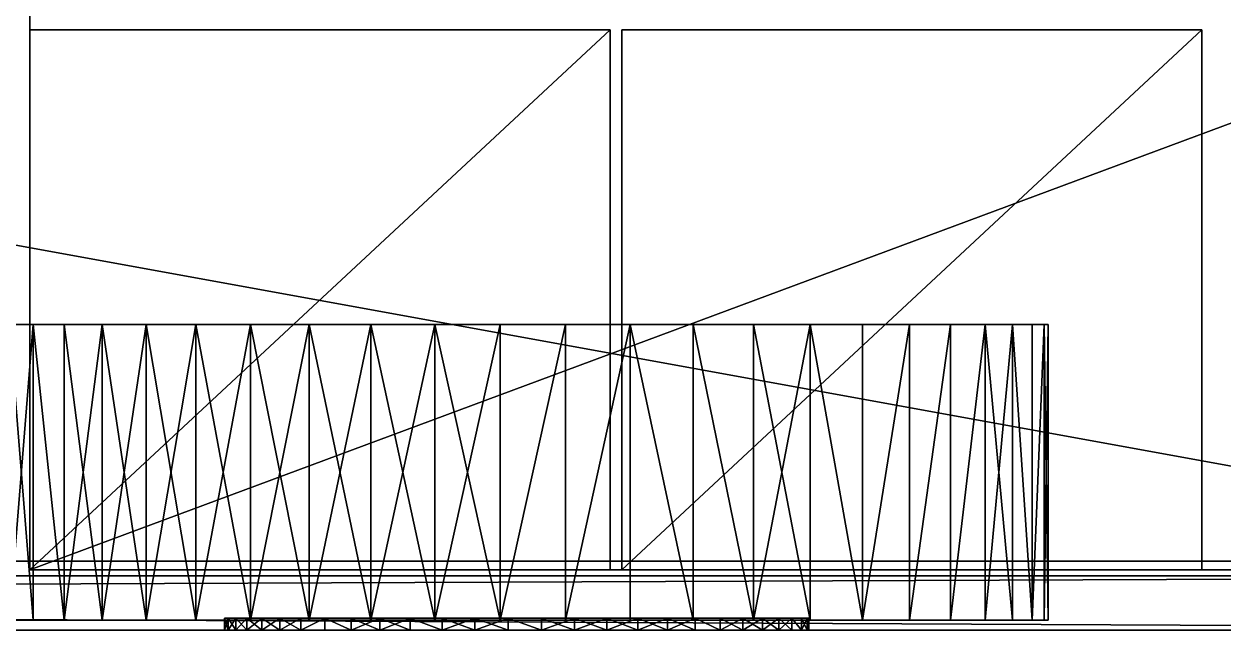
# Model space of a CAD drawing. Header units: millimetres. Extents: x -3100 to 14040, y -1280 to 1295.
# Drawn here: x 11900 to 13117, y -1280 to -665 of the extents above; entities that cross this region are included whole.
import ezdxf

# ---------------------------------------------------------------- set-up
doc = ezdxf.new("R2010")
doc.units = ezdxf.units.MM

msp = doc.modelspace()

# ---------------------------------------------------------------- linework, layer by layer
at = {"layer": 'CAD_75LAB'}
for points in [[(14040, -1280, 1160), (-40, -1280, 1160), (-40, 1280, 1160)], [(14040, 1280, 1160), (14040, -1280, 1160), (-40, 1280, 1160)], [(14040, -1280, 1250), (-40, 1280, 1250), (-40, -1280, 1250)], [(14040, 1280, 1250), (-40, 1280, 1250), (14040, -1280, 1250)], [(11906, -1219, 1827), (11906, -591, 1253), (11906, -1219, 1253)], [(11906, -1219, 1827), (11906, -591, 1827), (11906, -591, 1253)], [(13594, -591, 1253), (11906, -1219, 1253), (11906, -591, 1253)], [(13594, -591, 1253), (13594, -1219, 1253), (11906, -1219, 1253)], [(13594, -591, 1827), (11906, -591, 1827), (11906, -1219, 1827)], [(13594, -591, 1827), (11906, -1219, 1827), (13594, -1219, 1827)], [(11906, -1219, 2136), (11906, -671, 1833), (11906, -1219, 1833)], [(11906, -1219, 2136), (11906, -671, 2136), (11906, -671, 1833)], [(12495, -671, 1833), (11906, -671, 1833), (11906, -671, 2136)], [(12495, -671, 2136), (12495, -671, 1833), (11906, -671, 2136)], [(12495, -671, 1833), (11906, -1219, 1833), (11906, -671, 1833)], [(12495, -671, 1833), (12495, -1219, 1833), (11906, -1219, 1833)], [(12495, -671, 2136), (11906, -671, 2136), (11906, -1219, 2136)], [(12495, -671, 2136), (11906, -1219, 2136), (12495, -1219, 2136)], [(11906, -1219, 2445), (11906, -671, 2142), (11906, -1219, 2142)], [(11906, -1219, 2445), (11906, -671, 2445), (11906, -671, 2142)], [(12495, -671, 2142), (11906, -671, 2142), (11906, -671, 2445)], [(12495, -671, 2445), (12495, -671, 2142), (11906, -671, 2445)], [(12495, -671, 2142), (11906, -1219, 2142), (11906, -671, 2142)], [(12495, -671, 2142), (12495, -1219, 2142), (11906, -1219, 2142)], [(12495, -671, 2445), (11906, -671, 2445), (11906, -1219, 2445)], [(12495, -671, 2445), (11906, -1219, 2445), (12495, -1219, 2445)], [(11906, -1219, 2754), (11906, -671, 2451), (11906, -1219, 2451)], [(11906, -1219, 2754), (11906, -671, 2754), (11906, -671, 2451)], [(12495, -671, 2451), (11906, -671, 2451), (11906, -671, 2754)], [(12495, -671, 2754), (12495, -671, 2451), (11906, -671, 2754)], [(12495, -671, 2451), (11906, -1219, 2451), (11906, -671, 2451)], [(12495, -671, 2451), (12495, -1219, 2451), (11906, -1219, 2451)], [(12495, -671, 2754), (11906, -671, 2754), (11906, -1219, 2754)], [(12495, -671, 2754), (11906, -1219, 2754), (12495, -1219, 2754)], [(11906, -1219, 3063), (11906, -671, 2760), (11906, -1219, 2760)], [(11906, -1219, 3063), (11906, -671, 3063), (11906, -671, 2760)], [(12495, -671, 2760), (11906, -671, 2760), (11906, -671, 3063)], [(12495, -671, 3063), (12495, -671, 2760), (11906, -671, 3063)], [(12495, -671, 2760), (11906, -1219, 2760), (11906, -671, 2760)], [(12495, -671, 2760), (12495, -1219, 2760), (11906, -1219, 2760)], [(12495, -671, 3063), (11906, -671, 3063), (11906, -1219, 3063)], [(12495, -671, 3063), (11906, -1219, 3063), (12495, -1219, 3063)], [(11906, -1219, 3372), (11906, -671, 3069), (11906, -1219, 3069)], [(11906, -1219, 3372), (11906, -671, 3372), (11906, -671, 3069)], [(12495, -671, 3069), (11906, -671, 3069), (11906, -671, 3372)], [(12495, -671, 3372), (12495, -671, 3069), (11906, -671, 3372)], [(12495, -671, 3069), (11906, -1219, 3069), (11906, -671, 3069)], [(12495, -671, 3069), (12495, -1219, 3069), (11906, -1219, 3069)], [(12495, -671, 3372), (11906, -671, 3372), (11906, -1219, 3372)], [(12495, -671, 3372), (11906, -1219, 3372), (12495, -1219, 3372)], [(11906, -1219, 3681), (11906, -671, 3378), (11906, -1219, 3378)], [(11906, -1219, 3681), (11906, -671, 3681), (11906, -671, 3378)], [(12495, -671, 3378), (11906, -671, 3378), (11906, -671, 3681)], [(12495, -671, 3681), (12495, -671, 3378), (11906, -671, 3681)], [(12495, -671, 3378), (11906, -1219, 3378), (11906, -671, 3378)], [(12495, -671, 3378), (12495, -1219, 3378), (11906, -1219, 3378)], [(12495, -671, 3681), (11906, -671, 3681), (11906, -1219, 3681)], [(12495, -671, 3681), (11906, -1219, 3681), (12495, -1219, 3681)], [(12495, -1219, 2136), (12495, -1219, 1833), (12495, -671, 1833)], [(12495, -1219, 2136), (12495, -671, 1833), (12495, -671, 2136)], [(12495, -1219, 2445), (12495, -1219, 2142), (12495, -671, 2142)], [(12495, -1219, 2445), (12495, -671, 2142), (12495, -671, 2445)], [(12495, -1219, 2754), (12495, -1219, 2451), (12495, -671, 2451)], [(12495, -1219, 2754), (12495, -671, 2451), (12495, -671, 2754)], [(12495, -1219, 3063), (12495, -1219, 2760), (12495, -671, 2760)], [(12495, -1219, 3063), (12495, -671, 2760), (12495, -671, 3063)], [(12495, -1219, 3372), (12495, -1219, 3069), (12495, -671, 3069)], [(12495, -1219, 3372), (12495, -671, 3069), (12495, -671, 3372)], [(12495, -1219, 3681), (12495, -1219, 3378), (12495, -671, 3378)], [(12495, -1219, 3681), (12495, -671, 3378), (12495, -671, 3681)], [(12507, -1219, 2136), (12507, -671, 1833), (12507, -1219, 1833)], [(12507, -1219, 2136), (12507, -671, 2136), (12507, -671, 1833)], [(13096, -671, 1833), (12507, -671, 1833), (12507, -671, 2136)], [(13096, -671, 2136), (13096, -671, 1833), (12507, -671, 2136)], [(13096, -671, 1833), (12507, -1219, 1833), (12507, -671, 1833)], [(13096, -671, 1833), (13096, -1219, 1833), (12507, -1219, 1833)], [(13096, -671, 2136), (12507, -671, 2136), (12507, -1219, 2136)], [(13096, -671, 2136), (12507, -1219, 2136), (13096, -1219, 2136)], [(12507, -1219, 2445), (12507, -671, 2142), (12507, -1219, 2142)], [(12507, -1219, 2445), (12507, -671, 2445), (12507, -671, 2142)], [(13096, -671, 2142), (12507, -671, 2142), (12507, -671, 2445)], [(13096, -671, 2445), (13096, -671, 2142), (12507, -671, 2445)], [(13096, -671, 2142), (12507, -1219, 2142), (12507, -671, 2142)], [(13096, -671, 2142), (13096, -1219, 2142), (12507, -1219, 2142)], [(13096, -671, 2445), (12507, -671, 2445), (12507, -1219, 2445)], [(13096, -671, 2445), (12507, -1219, 2445), (13096, -1219, 2445)], [(12507, -1219, 2754), (12507, -671, 2451), (12507, -1219, 2451)], [(12507, -1219, 2754), (12507, -671, 2754), (12507, -671, 2451)], [(13096, -671, 2451), (12507, -671, 2451), (12507, -671, 2754)], [(13096, -671, 2754), (13096, -671, 2451), (12507, -671, 2754)], [(13096, -671, 2451), (12507, -1219, 2451), (12507, -671, 2451)], [(13096, -671, 2451), (13096, -1219, 2451), (12507, -1219, 2451)], [(13096, -671, 2754), (12507, -671, 2754), (12507, -1219, 2754)], [(13096, -671, 2754), (12507, -1219, 2754), (13096, -1219, 2754)], [(12507, -1219, 3063), (12507, -671, 2760), (12507, -1219, 2760)], [(12507, -1219, 3063), (12507, -671, 3063), (12507, -671, 2760)], [(13096, -671, 2760), (12507, -671, 2760), (12507, -671, 3063)], [(13096, -671, 3063), (13096, -671, 2760), (12507, -671, 3063)], [(13096, -671, 2760), (12507, -1219, 2760), (12507, -671, 2760)], [(13096, -671, 2760), (13096, -1219, 2760), (12507, -1219, 2760)], [(13096, -671, 3063), (12507, -671, 3063), (12507, -1219, 3063)], [(13096, -671, 3063), (12507, -1219, 3063), (13096, -1219, 3063)], [(12507, -1219, 3372), (12507, -671, 3069), (12507, -1219, 3069)], [(12507, -1219, 3372), (12507, -671, 3372), (12507, -671, 3069)], [(13096, -671, 3069), (12507, -671, 3069), (12507, -671, 3372)], [(13096, -671, 3372), (13096, -671, 3069), (12507, -671, 3372)], [(13096, -671, 3069), (12507, -1219, 3069), (12507, -671, 3069)], [(13096, -671, 3069), (13096, -1219, 3069), (12507, -1219, 3069)], [(13096, -671, 3372), (12507, -671, 3372), (12507, -1219, 3372)], [(13096, -671, 3372), (12507, -1219, 3372), (13096, -1219, 3372)], [(12507, -1219, 3681), (12507, -671, 3378), (12507, -1219, 3378)], [(12507, -1219, 3681), (12507, -671, 3681), (12507, -671, 3378)], [(13096, -671, 3378), (12507, -671, 3378), (12507, -671, 3681)], [(13096, -671, 3681), (13096, -671, 3378), (12507, -671, 3681)], [(13096, -671, 3378), (12507, -1219, 3378), (12507, -671, 3378)], [(13096, -671, 3378), (13096, -1219, 3378), (12507, -1219, 3378)], [(13096, -671, 3681), (12507, -671, 3681), (12507, -1219, 3681)], [(13096, -671, 3681), (12507, -1219, 3681), (13096, -1219, 3681)], [(13096, -1219, 2136), (13096, -1219, 1833), (13096, -671, 1833)], [(13096, -1219, 2136), (13096, -671, 1833), (13096, -671, 2136)], [(13096, -1219, 2445), (13096, -1219, 2142), (13096, -671, 2142)], [(13096, -1219, 2445), (13096, -671, 2142), (13096, -671, 2445)], [(13096, -1219, 2754), (13096, -1219, 2451), (13096, -671, 2451)], [(13096, -1219, 2754), (13096, -671, 2451), (13096, -671, 2754)], [(13096, -1219, 3063), (13096, -1219, 2760), (13096, -671, 2760)], [(13096, -1219, 3063), (13096, -671, 2760), (13096, -671, 3063)], [(13096, -1219, 3372), (13096, -1219, 3069), (13096, -671, 3069)], [(13096, -1219, 3372), (13096, -671, 3069), (13096, -671, 3372)], [(13096, -1219, 3681), (13096, -1219, 3378), (13096, -671, 3378)], [(13096, -1219, 3681), (13096, -671, 3378), (13096, -671, 3681)], [(11861.02, -970, 506.76), (11909.43, -970, 314.3), (11885.41, -970, 376.3)], [(11869.19, -970, 639.22), (11909.43, -970, 314.3), (11861.02, -970, 506.76)], [(11869.19, -970, 639.22), (12024.09, -970, 152.33), (11909.43, -970, 314.3)], [(12074.58, -970, 970.93), (11869.19, -970, 639.22), (11885.41, -970, 703.7)], [(12449.83, -970, 1077.7), (11869.19, -970, 639.22), (12074.58, -970, 970.93)], [(12449.83, -970, 1077.7), (12024.09, -970, 152.33), (11869.19, -970, 639.22)], [(11885.41, -1270, 703.7), (11909.43, -970, 765.7), (11885.41, -970, 703.7)], [(11885.41, -1270, 703.7), (11909.43, -1270, 765.7), (11909.43, -970, 765.7)], [(11909.43, -1270, 314.3), (11885.41, -1270, 376.3), (11885.41, -970, 376.3)], [(11909.43, -1270, 314.3), (11885.41, -970, 376.3), (11909.43, -970, 314.3)], [(11940.88, -970, 824.27), (11885.41, -970, 703.7), (11909.43, -970, 765.7)], [(12074.58, -970, 970.93), (11885.41, -970, 703.7), (11940.88, -970, 824.27)], [(11940.88, -1270, 824.27), (11940.88, -970, 824.27), (11909.43, -970, 765.7)], [(11909.43, -1270, 765.7), (11940.88, -1270, 824.27), (11909.43, -970, 765.7)], [(11940.88, -1270, 255.73), (11909.43, -1270, 314.3), (11909.43, -970, 314.3)], [(11940.88, -1270, 255.73), (11909.43, -970, 314.3), (11940.88, -970, 255.73)], [(11909.43, -970, 314.3), (12024.09, -970, 152.33), (11940.88, -970, 255.73)], [(11940.88, -1270, 824.27), (11979.3, -970, 878.54), (11940.88, -970, 824.27)], [(11940.88, -1270, 824.27), (11979.3, -1270, 878.54), (11979.3, -970, 878.54)], [(11979.3, -1270, 201.46), (11940.88, -1270, 255.73), (11940.88, -970, 255.73)], [(11979.3, -1270, 201.46), (11940.88, -970, 255.73), (11979.3, -970, 201.46)], [(11940.88, -970, 255.73), (12024.09, -970, 152.33), (11979.3, -970, 201.46)], [(12074.58, -970, 970.93), (11940.88, -970, 824.27), (11979.3, -970, 878.54)], [(11979.3, -1270, 878.54), (12024.09, -970, 927.67), (11979.3, -970, 878.54)], [(11979.3, -1270, 878.54), (12024.09, -1270, 927.67), (12024.09, -970, 927.67)], [(12024.09, -1270, 152.33), (11979.3, -1270, 201.46), (11979.3, -970, 201.46)], [(12024.09, -1270, 152.33), (11979.3, -970, 201.46), (12024.09, -970, 152.33)], [(12074.58, -970, 970.93), (11979.3, -970, 878.54), (12024.09, -970, 927.67)], [(12024.09, -1270, 927.67), (12074.58, -970, 970.93), (12024.09, -970, 927.67)], [(12024.09, -1270, 927.67), (12074.58, -1270, 970.93), (12074.58, -970, 970.93)], [(12074.58, -1270, 109.07), (12024.09, -1270, 152.33), (12024.09, -970, 152.33)], [(12074.58, -1270, 109.07), (12024.09, -970, 152.33), (12074.58, -970, 109.07)], [(12130, -970, 72.35), (12074.58, -970, 109.07), (12024.09, -970, 152.33)], [(12189.52, -970, 42.71), (12130, -970, 72.35), (12024.09, -970, 152.33)], [(12449.83, -970, 2.3), (12189.52, -970, 42.71), (12024.09, -970, 152.33)], [(12935.91, -970, 606.36), (12024.09, -970, 152.33), (12449.83, -970, 1077.7)], [(12935.91, -970, 606.36), (12449.83, -970, 2.3), (12024.09, -970, 152.33)], [(12074.58, -1270, 970.93), (12130, -970, 1007.65), (12074.58, -970, 970.93)], [(12074.58, -1270, 970.93), (12130, -1270, 1007.65), (12130, -970, 1007.65)], [(12130, -1270, 72.35), (12074.58, -1270, 109.07), (12074.58, -970, 109.07)], [(12130, -1270, 72.35), (12074.58, -970, 109.07), (12130, -970, 72.35)], [(12449.83, -970, 1077.7), (12074.58, -970, 970.93), (12130, -970, 1007.65)], [(12130, -1270, 1007.65), (12189.52, -970, 1037.29), (12130, -970, 1007.65)], [(12130, -1270, 1007.65), (12189.52, -1270, 1037.29), (12189.52, -970, 1037.29)], [(12189.52, -1270, 42.71), (12130, -1270, 72.35), (12130, -970, 72.35)], [(12189.52, -1270, 42.71), (12130, -970, 72.35), (12189.52, -970, 42.71)], [(12252.22, -970, 1059.39), (12130, -970, 1007.65), (12189.52, -970, 1037.29)], [(12449.83, -970, 1077.7), (12130, -970, 1007.65), (12252.22, -970, 1059.39)], [(12252.22, -1270, 1059.39), (12252.22, -970, 1059.39), (12189.52, -970, 1037.29)], [(12189.52, -1270, 1037.29), (12252.22, -1270, 1059.39), (12189.52, -970, 1037.29)], [(12189.52, -1270, 42.71), (12189.52, -970, 42.71), (12252.22, -970, 20.61)], [(12252.22, -1270, 20.61), (12189.52, -1270, 42.71), (12252.22, -970, 20.61)], [(12449.83, -970, 2.3), (12252.22, -970, 20.61), (12189.52, -970, 42.71)], [(12252.22, -1270, 1059.39), (12317.17, -970, 1073.61), (12252.22, -970, 1059.39)], [(12252.22, -1270, 1059.39), (12317.17, -1270, 1073.61), (12317.17, -970, 1073.61)], [(12317.17, -1270, 6.39), (12252.22, -1270, 20.61), (12252.22, -970, 20.61)], [(12317.17, -1270, 6.39), (12252.22, -970, 20.61), (12317.17, -970, 6.39)], [(12449.83, -970, 2.3), (12317.17, -970, 6.39), (12252.22, -970, 20.61)], [(12383.37, -970, 1079.74), (12252.22, -970, 1059.39), (12317.17, -970, 1073.61)], [(12449.83, -970, 1077.7), (12252.22, -970, 1059.39), (12383.37, -970, 1079.74)], [(12317.17, -1270, 1073.61), (12383.37, -1270, 1079.74), (12383.37, -970, 1079.74)], [(12317.17, -1270, 1073.61), (12383.37, -970, 1079.74), (12317.17, -970, 1073.61)], [(12383.37, -1270, 0.26), (12317.17, -1270, 6.39), (12317.17, -970, 6.39)], [(12383.37, -1270, 0.26), (12317.17, -970, 6.39), (12383.37, -970, 0.26)], [(12449.83, -970, 2.3), (12383.37, -970, 0.26), (12317.17, -970, 6.39)], [(12383.37, -1270, 1079.74), (12449.83, -1270, 1077.7), (12449.83, -970, 1077.7)], [(12383.37, -1270, 1079.74), (12449.83, -970, 1077.7), (12383.37, -970, 1079.74)], [(12383.37, -1270, 0.26), (12383.37, -970, 0.26), (12449.83, -970, 2.3)], [(12449.83, -1270, 2.3), (12383.37, -1270, 0.26), (12449.83, -970, 2.3)], [(12449.83, -1270, 1077.7), (12515.52, -1270, 1067.5), (12515.52, -970, 1067.5)], [(12449.83, -1270, 1077.7), (12515.52, -970, 1067.5), (12449.83, -970, 1077.7)], [(12449.83, -1270, 2.3), (12449.83, -970, 2.3), (12515.52, -970, 12.5)], [(12515.52, -1270, 12.5), (12449.83, -1270, 2.3), (12515.52, -970, 12.5)], [(12698.28, -970, 89.85), (12515.52, -970, 12.5), (12449.83, -970, 2.3)], [(12935.91, -970, 606.36), (12698.28, -970, 89.85), (12449.83, -970, 2.3)], [(12640.7, -970, 1023.39), (12449.83, -970, 1077.7), (12515.52, -970, 1067.5)], [(12698.28, -970, 990.15), (12449.83, -970, 1077.7), (12640.7, -970, 1023.39)], [(12799.06, -970, 903.8), (12449.83, -970, 1077.7), (12698.28, -970, 990.15)], [(12799.06, -970, 903.8), (12935.91, -970, 606.36), (12449.83, -970, 1077.7)], [(12579.47, -1270, 1049.3), (12579.47, -970, 1049.3), (12515.52, -970, 1067.5)], [(12515.52, -1270, 1067.5), (12579.47, -1270, 1049.3), (12515.52, -970, 1067.5)], [(12579.47, -1270, 30.7), (12515.52, -1270, 12.5), (12515.52, -970, 12.5)], [(12579.47, -1270, 30.7), (12515.52, -970, 12.5), (12579.47, -970, 30.7)], [(12698.28, -970, 89.85), (12579.47, -970, 30.7), (12515.52, -970, 12.5)], [(12640.7, -970, 1023.39), (12515.52, -970, 1067.5), (12579.47, -970, 1049.3)], [(12640.7, -1270, 1023.39), (12640.7, -970, 1023.39), (12579.47, -970, 1049.3)], [(12579.47, -1270, 1049.3), (12640.7, -1270, 1023.39), (12579.47, -970, 1049.3)], [(12640.7, -1270, 56.61), (12579.47, -1270, 30.7), (12579.47, -970, 30.7)], [(12640.7, -1270, 56.61), (12579.47, -970, 30.7), (12640.7, -970, 56.61)], [(12698.28, -970, 89.85), (12640.7, -970, 56.61), (12579.47, -970, 30.7)], [(12640.7, -1270, 1023.39), (12698.28, -1270, 990.15), (12698.28, -970, 990.15)], [(12640.7, -1270, 1023.39), (12698.28, -970, 990.15), (12640.7, -970, 1023.39)], [(12698.28, -1270, 89.85), (12640.7, -1270, 56.61), (12640.7, -970, 56.61)], [(12698.28, -1270, 89.85), (12640.7, -970, 56.61), (12698.28, -970, 89.85)], [(12751.33, -1270, 950.08), (12751.33, -970, 950.08), (12698.28, -970, 990.15)], [(12698.28, -1270, 990.15), (12751.33, -1270, 950.08), (12698.28, -970, 990.15)], [(12751.33, -1270, 129.92), (12698.28, -1270, 89.85), (12698.28, -970, 89.85)], [(12751.33, -1270, 129.92), (12698.28, -970, 89.85), (12751.33, -970, 129.92)], [(12935.91, -970, 606.36), (12751.33, -970, 129.92), (12698.28, -970, 89.85)], [(12799.06, -970, 903.8), (12698.28, -970, 990.15), (12751.33, -970, 950.08)], [(12751.33, -1270, 950.08), (12799.06, -1270, 903.8), (12799.06, -970, 903.8)], [(12751.33, -1270, 950.08), (12799.06, -970, 903.8), (12751.33, -970, 950.08)], [(12751.33, -1270, 129.92), (12751.33, -970, 129.92), (12799.06, -970, 176.2)], [(12799.06, -1270, 176.2), (12751.33, -1270, 129.92), (12799.06, -970, 176.2)], [(12840.75, -970, 228), (12799.06, -970, 176.2), (12751.33, -970, 129.92)], [(12935.91, -970, 606.36), (12840.75, -970, 228), (12751.33, -970, 129.92)], [(12799.06, -1270, 903.8), (12840.75, -1270, 852), (12840.75, -970, 852)], [(12799.06, -1270, 903.8), (12840.75, -970, 852), (12799.06, -970, 903.8)], [(12799.06, -1270, 176.2), (12799.06, -970, 176.2), (12840.75, -970, 228)], [(12840.75, -1270, 228), (12799.06, -1270, 176.2), (12840.75, -970, 228)], [(12799.06, -970, 903.8), (12903.54, -970, 735.07), (12935.91, -970, 606.36)], [(12799.06, -970, 903.8), (12840.75, -970, 852), (12903.54, -970, 735.07)], [(12840.75, -1270, 852), (12875.75, -1270, 795.47), (12875.75, -970, 795.47)], [(12840.75, -1270, 852), (12875.75, -970, 795.47), (12840.75, -970, 852)], [(12840.75, -1270, 228), (12840.75, -970, 228), (12875.75, -970, 284.53)], [(12875.75, -1270, 284.53), (12840.75, -1270, 228), (12875.75, -970, 284.53)], [(12935.91, -970, 606.36), (12875.75, -970, 284.53), (12840.75, -970, 228)], [(12840.75, -970, 852), (12875.75, -970, 795.47), (12903.54, -970, 735.07)], [(12875.75, -1270, 795.47), (12903.54, -1270, 735.07), (12903.54, -970, 735.07)], [(12875.75, -1270, 795.47), (12903.54, -970, 735.07), (12875.75, -970, 795.47)], [(12903.54, -1270, 344.93), (12875.75, -1270, 284.53), (12875.75, -970, 284.53)], [(12903.54, -1270, 344.93), (12875.75, -970, 284.53), (12903.54, -970, 344.93)], [(12923.69, -970, 408.29), (12903.54, -970, 344.93), (12875.75, -970, 284.53)], [(12940, -970, 540), (12923.69, -970, 408.29), (12875.75, -970, 284.53)], [(12935.91, -970, 606.36), (12940, -970, 540), (12875.75, -970, 284.53)], [(12923.69, -1270, 671.71), (12923.69, -970, 671.71), (12903.54, -970, 735.07)], [(12903.54, -1270, 735.07), (12923.69, -1270, 671.71), (12903.54, -970, 735.07)], [(12923.69, -1270, 408.29), (12903.54, -970, 344.93), (12923.69, -970, 408.29)], [(12923.69, -1270, 408.29), (12903.54, -1270, 344.93), (12903.54, -970, 344.93)], [(12903.54, -970, 735.07), (12923.69, -970, 671.71), (12935.91, -970, 606.36)], [(12923.69, -1270, 671.71), (12935.91, -1270, 606.36), (12935.91, -970, 606.36)], [(12923.69, -1270, 671.71), (12935.91, -970, 606.36), (12923.69, -970, 671.71)], [(12923.69, -1270, 408.29), (12923.69, -970, 408.29), (12935.91, -970, 473.64)], [(12935.91, -1270, 473.64), (12923.69, -1270, 408.29), (12935.91, -970, 473.64)], [(12940, -970, 540), (12935.91, -970, 473.64), (12923.69, -970, 408.29)], [(12940, -1270, 540), (12940, -970, 540), (12935.91, -970, 606.36)], [(12935.91, -1270, 606.36), (12940, -1270, 540), (12935.91, -970, 606.36)], [(12935.91, -1270, 473.64), (12935.91, -970, 473.64), (12940, -970, 540)], [(12940, -1270, 540), (12935.91, -1270, 473.64), (12940, -970, 540)], [(14040, -1210, 1250), (-40, -1210, 1250), (-40, -1210, 1320)], [(14040, -1210, 1320), (14040, -1210, 1250), (-40, -1210, 1320)], [(14040, -1280, 1250), (-40, -1280, 1250), (-40, -1210, 1250)], [(14040, -1210, 1250), (14040, -1280, 1250), (-40, -1210, 1250)], [(14040, -1280, 1320), (-40, -1210, 1320), (-40, -1280, 1320)], [(14040, -1210, 1320), (-40, -1210, 1320), (14040, -1280, 1320)], [(14040, -1225, 3995), (14040, -1225, 3940), (-40, -1225, 3940)], [(14040, -1225, 3995), (-40, -1225, 3940), (-40, -1225, 3995)], [(14040, -1225, 3940), (-40, -1280, 3940), (-40, -1225, 3940)], [(14040, -1225, 3940), (14040, -1280, 3940), (-40, -1280, 3940)], [(14040, -1225, 3995), (-40, -1225, 3995), (-40, -1280, 3995)], [(14040, -1225, 3995), (-40, -1280, 3995), (14040, -1280, 3995)], [(13594, -1219, 1827), (11906, -1219, 1253), (13594, -1219, 1253)], [(13594, -1219, 1827), (11906, -1219, 1827), (11906, -1219, 1253)], [(12495, -1219, 1833), (11906, -1219, 2136), (11906, -1219, 1833)], [(12495, -1219, 2136), (11906, -1219, 2136), (12495, -1219, 1833)], [(12495, -1219, 2142), (11906, -1219, 2445), (11906, -1219, 2142)], [(12495, -1219, 2445), (11906, -1219, 2445), (12495, -1219, 2142)], [(12495, -1219, 2451), (11906, -1219, 2754), (11906, -1219, 2451)], [(12495, -1219, 2754), (11906, -1219, 2754), (12495, -1219, 2451)], [(12495, -1219, 2760), (11906, -1219, 3063), (11906, -1219, 2760)], [(12495, -1219, 3063), (11906, -1219, 3063), (12495, -1219, 2760)], [(12495, -1219, 3069), (11906, -1219, 3372), (11906, -1219, 3069)], [(12495, -1219, 3372), (11906, -1219, 3372), (12495, -1219, 3069)], [(12495, -1219, 3378), (11906, -1219, 3681), (11906, -1219, 3378)], [(12495, -1219, 3681), (11906, -1219, 3681), (12495, -1219, 3378)], [(13096, -1219, 1833), (12507, -1219, 2136), (12507, -1219, 1833)], [(13096, -1219, 2136), (12507, -1219, 2136), (13096, -1219, 1833)], [(13096, -1219, 2142), (12507, -1219, 2445), (12507, -1219, 2142)], [(13096, -1219, 2445), (12507, -1219, 2445), (13096, -1219, 2142)], [(13096, -1219, 2451), (12507, -1219, 2754), (12507, -1219, 2451)], [(13096, -1219, 2754), (12507, -1219, 2754), (13096, -1219, 2451)], [(13096, -1219, 2760), (12507, -1219, 3063), (12507, -1219, 2760)], [(13096, -1219, 3063), (12507, -1219, 3063), (13096, -1219, 2760)], [(13096, -1219, 3069), (12507, -1219, 3372), (12507, -1219, 3069)], [(13096, -1219, 3372), (12507, -1219, 3372), (13096, -1219, 3069)], [(13096, -1219, 3378), (12507, -1219, 3681), (12507, -1219, 3378)], [(13096, -1219, 3681), (12507, -1219, 3681), (13096, -1219, 3378)], [(11861.02, -1270, 506.76), (11885.41, -1270, 376.3), (11909.43, -1270, 314.3)], [(11869.19, -1270, 639.22), (11861.02, -1270, 506.76), (11909.43, -1270, 314.3)], [(11869.19, -1270, 639.22), (11909.43, -1270, 314.3), (12024.09, -1270, 152.33)], [(12074.58, -1270, 970.93), (11885.41, -1270, 703.7), (11869.19, -1270, 639.22)], [(12449.83, -1270, 1077.7), (12074.58, -1270, 970.93), (11869.19, -1270, 639.22)], [(12449.83, -1270, 1077.7), (11869.19, -1270, 639.22), (12024.09, -1270, 152.33)], [(11940.88, -1270, 824.27), (11909.43, -1270, 765.7), (11885.41, -1270, 703.7)], [(12074.58, -1270, 970.93), (11940.88, -1270, 824.27), (11885.41, -1270, 703.7)], [(11909.43, -1270, 314.3), (11940.88, -1270, 255.73), (12024.09, -1270, 152.33)], [(11940.88, -1270, 255.73), (11979.3, -1270, 201.46), (12024.09, -1270, 152.33)], [(12074.58, -1270, 970.93), (11979.3, -1270, 878.54), (11940.88, -1270, 824.27)], [(12074.58, -1270, 970.93), (12024.09, -1270, 927.67), (11979.3, -1270, 878.54)], [(12130, -1270, 72.35), (12024.09, -1270, 152.33), (12074.58, -1270, 109.07)], [(12189.52, -1270, 42.71), (12024.09, -1270, 152.33), (12130, -1270, 72.35)], [(12449.83, -1270, 2.3), (12024.09, -1270, 152.33), (12189.52, -1270, 42.71)], [(12935.91, -1270, 606.36), (12449.83, -1270, 1077.7), (12024.09, -1270, 152.33)], [(12935.91, -1270, 606.36), (12024.09, -1270, 152.33), (12449.83, -1270, 2.3)], [(12449.83, -1270, 1077.7), (12130, -1270, 1007.65), (12074.58, -1270, 970.93)], [(12103.48, -1280, 556.96), (12107.35, -1280, 590.65), (12107.35, -1268, 590.65)], [(12103.48, -1280, 556.96), (12107.35, -1268, 590.65), (12103.48, -1268, 556.96)], [(12103.48, -1280, 556.96), (12103.48, -1268, 556.96), (12103.48, -1268, 523.04)], [(12103.48, -1280, 523.04), (12103.48, -1280, 556.96), (12103.48, -1268, 523.04)], [(12107.35, -1280, 489.35), (12103.48, -1280, 523.04), (12103.48, -1268, 523.04)], [(12107.35, -1280, 489.35), (12103.48, -1268, 523.04), (12107.35, -1268, 489.35)], [(12103.48, -1268, 556.96), (12107.35, -1268, 489.35), (12103.48, -1268, 523.04)], [(12103.48, -1268, 556.96), (12115.03, -1268, 456.33), (12107.35, -1268, 489.35)], [(12103.48, -1268, 556.96), (12126.43, -1268, 424.39), (12115.03, -1268, 456.33)], [(12115.03, -1268, 623.67), (12103.48, -1268, 556.96), (12107.35, -1268, 590.65)], [(12181.19, -1268, 740.82), (12103.48, -1268, 556.96), (12115.03, -1268, 623.67)], [(12261.4, -1268, 802.68), (12103.48, -1268, 556.96), (12181.19, -1268, 740.82)], [(12261.4, -1268, 802.68), (12126.43, -1268, 424.39), (12103.48, -1268, 556.96)], [(12107.35, -1280, 590.65), (12115.03, -1280, 623.67), (12115.03, -1268, 623.67)], [(12107.35, -1280, 590.65), (12115.03, -1268, 623.67), (12107.35, -1268, 590.65)], [(12115.03, -1280, 456.33), (12107.35, -1280, 489.35), (12107.35, -1268, 489.35)], [(12115.03, -1280, 456.33), (12107.35, -1268, 489.35), (12115.03, -1268, 456.33)], [(12115.03, -1280, 623.67), (12126.43, -1280, 655.61), (12126.43, -1268, 655.61)], [(12115.03, -1280, 623.67), (12126.43, -1268, 655.61), (12115.03, -1268, 623.67)], [(12126.43, -1280, 424.39), (12115.03, -1280, 456.33), (12115.03, -1268, 456.33)], [(12126.43, -1280, 424.39), (12115.03, -1268, 456.33), (12126.43, -1268, 424.39)], [(12159.72, -1268, 714.57), (12115.03, -1268, 623.67), (12126.43, -1268, 655.61)], [(12181.19, -1268, 740.82), (12115.03, -1268, 623.67), (12159.72, -1268, 714.57)], [(12126.43, -1280, 655.61), (12141.39, -1280, 686.04), (12141.39, -1268, 686.04)], [(12126.43, -1280, 655.61), (12141.39, -1268, 686.04), (12126.43, -1268, 655.61)], [(12141.39, -1280, 393.96), (12126.43, -1280, 424.39), (12126.43, -1268, 424.39)], [(12141.39, -1280, 393.96), (12126.43, -1268, 424.39), (12141.39, -1268, 393.96)], [(12126.43, -1268, 424.39), (12159.72, -1268, 365.43), (12141.39, -1268, 393.96)], [(12126.43, -1268, 424.39), (12181.19, -1268, 339.18), (12159.72, -1268, 365.43)], [(12159.72, -1268, 714.57), (12126.43, -1268, 655.61), (12141.39, -1268, 686.04)], [(12261.4, -1268, 802.68), (12181.19, -1268, 339.18), (12126.43, -1268, 424.39)], [(12252.22, -1270, 1059.39), (12189.52, -1270, 1037.29), (12130, -1270, 1007.65)], [(12449.83, -1270, 1077.7), (12252.22, -1270, 1059.39), (12130, -1270, 1007.65)], [(12159.72, -1280, 714.57), (12159.72, -1268, 714.57), (12141.39, -1268, 686.04)], [(12141.39, -1280, 686.04), (12159.72, -1280, 714.57), (12141.39, -1268, 686.04)], [(12141.39, -1280, 393.96), (12141.39, -1268, 393.96), (12159.72, -1268, 365.43)], [(12159.72, -1280, 365.43), (12141.39, -1280, 393.96), (12159.72, -1268, 365.43)], [(12159.72, -1280, 714.57), (12181.19, -1280, 740.82), (12181.19, -1268, 740.82)], [(12159.72, -1280, 714.57), (12181.19, -1268, 740.82), (12159.72, -1268, 714.57)], [(12181.19, -1280, 339.18), (12159.72, -1280, 365.43), (12159.72, -1268, 365.43)], [(12181.19, -1280, 339.18), (12159.72, -1268, 365.43), (12181.19, -1268, 339.18)], [(12181.19, -1280, 740.82), (12205.51, -1268, 764.46), (12181.19, -1268, 740.82)], [(12181.19, -1280, 740.82), (12205.51, -1280, 764.46), (12205.51, -1268, 764.46)], [(12181.19, -1280, 339.18), (12181.19, -1268, 339.18), (12205.51, -1268, 315.54)], [(12205.51, -1280, 315.54), (12181.19, -1280, 339.18), (12205.51, -1268, 315.54)], [(12232.36, -1268, 294.83), (12205.51, -1268, 315.54), (12181.19, -1268, 339.18)], [(12261.4, -1268, 277.32), (12232.36, -1268, 294.83), (12181.19, -1268, 339.18)], [(12261.4, -1268, 802.68), (12181.19, -1268, 740.82), (12205.51, -1268, 764.46)], [(12261.4, -1268, 802.68), (12261.4, -1268, 277.32), (12181.19, -1268, 339.18)], [(12449.83, -1270, 2.3), (12189.52, -1270, 42.71), (12252.22, -1270, 20.61)], [(12232.36, -1280, 785.17), (12232.36, -1268, 785.17), (12205.51, -1268, 764.46)], [(12205.51, -1280, 764.46), (12232.36, -1280, 785.17), (12205.51, -1268, 764.46)], [(12232.36, -1280, 294.83), (12205.51, -1280, 315.54), (12205.51, -1268, 315.54)], [(12232.36, -1280, 294.83), (12205.51, -1268, 315.54), (12232.36, -1268, 294.83)], [(12261.4, -1268, 802.68), (12205.51, -1268, 764.46), (12232.36, -1268, 785.17)], [(12261.4, -1280, 802.68), (12261.4, -1268, 802.68), (12232.36, -1268, 785.17)], [(12232.36, -1280, 785.17), (12261.4, -1280, 802.68), (12232.36, -1268, 785.17)], [(12232.36, -1280, 294.83), (12232.36, -1268, 294.83), (12261.4, -1268, 277.32)], [(12261.4, -1280, 277.32), (12232.36, -1280, 294.83), (12261.4, -1268, 277.32)], [(12449.83, -1270, 2.3), (12252.22, -1270, 20.61), (12317.17, -1270, 6.39)], [(12383.37, -1270, 1079.74), (12317.17, -1270, 1073.61), (12252.22, -1270, 1059.39)], [(12449.83, -1270, 1077.7), (12383.37, -1270, 1079.74), (12252.22, -1270, 1059.39)], [(12261.4, -1280, 802.68), (12292.25, -1268, 816.76), (12261.4, -1268, 802.68)], [(12261.4, -1280, 802.68), (12292.25, -1280, 816.76), (12292.25, -1268, 816.76)], [(12292.25, -1280, 263.24), (12261.4, -1280, 277.32), (12261.4, -1268, 277.32)], [(12292.25, -1280, 263.24), (12261.4, -1268, 277.32), (12292.25, -1268, 263.24)], [(12324.5, -1268, 827.24), (12261.4, -1268, 277.32), (12261.4, -1268, 802.68)], [(12324.5, -1268, 827.24), (12261.4, -1268, 802.68), (12292.25, -1268, 816.76)], [(12324.5, -1268, 827.24), (12292.25, -1268, 263.24), (12261.4, -1268, 277.32)], [(12324.5, -1280, 827.24), (12324.5, -1268, 827.24), (12292.25, -1268, 816.76)], [(12292.25, -1280, 816.76), (12324.5, -1280, 827.24), (12292.25, -1268, 816.76)], [(12324.5, -1280, 252.76), (12292.25, -1280, 263.24), (12292.25, -1268, 263.24)], [(12324.5, -1280, 252.76), (12292.25, -1268, 263.24), (12324.5, -1268, 252.76)], [(12391.52, -1268, 243.12), (12324.5, -1268, 252.76), (12292.25, -1268, 263.24)], [(12458.98, -1268, 248.92), (12391.52, -1268, 243.12), (12292.25, -1268, 263.24)], [(12523.38, -1268, 269.84), (12458.98, -1268, 248.92), (12292.25, -1268, 263.24)], [(12581.36, -1268, 304.81), (12523.38, -1268, 269.84), (12292.25, -1268, 263.24)], [(12523.38, -1268, 810.16), (12292.25, -1268, 263.24), (12324.5, -1268, 827.24)], [(12523.38, -1268, 810.16), (12581.36, -1268, 304.81), (12292.25, -1268, 263.24)], [(12449.83, -1270, 2.3), (12317.17, -1270, 6.39), (12383.37, -1270, 0.26)], [(12357.73, -1280, 833.98), (12357.73, -1268, 833.98), (12324.5, -1268, 827.24)], [(12324.5, -1280, 827.24), (12357.73, -1280, 833.98), (12324.5, -1268, 827.24)], [(12324.5, -1280, 252.76), (12324.5, -1268, 252.76), (12357.73, -1268, 246.02)], [(12357.73, -1280, 246.02), (12324.5, -1280, 252.76), (12357.73, -1268, 246.02)], [(12391.52, -1268, 243.12), (12357.73, -1268, 246.02), (12324.5, -1268, 252.76)], [(12425.42, -1268, 835.91), (12324.5, -1268, 827.24), (12357.73, -1268, 833.98)], [(12458.98, -1268, 831.08), (12324.5, -1268, 827.24), (12425.42, -1268, 835.91)], [(12523.38, -1268, 810.16), (12324.5, -1268, 827.24), (12458.98, -1268, 831.08)], [(12391.52, -1280, 836.88), (12391.52, -1268, 836.88), (12357.73, -1268, 833.98)], [(12357.73, -1280, 833.98), (12391.52, -1280, 836.88), (12357.73, -1268, 833.98)], [(12357.73, -1280, 246.02), (12357.73, -1268, 246.02), (12391.52, -1268, 243.12)], [(12391.52, -1280, 243.12), (12357.73, -1280, 246.02), (12391.52, -1268, 243.12)], [(12425.42, -1268, 835.91), (12357.73, -1268, 833.98), (12391.52, -1268, 836.88)], [(12425.42, -1280, 835.91), (12425.42, -1268, 835.91), (12391.52, -1268, 836.88)], [(12391.52, -1280, 836.88), (12425.42, -1280, 835.91), (12391.52, -1268, 836.88)], [(12425.42, -1280, 244.09), (12391.52, -1280, 243.12), (12391.52, -1268, 243.12)], [(12425.42, -1280, 244.09), (12391.52, -1268, 243.12), (12425.42, -1268, 244.09)], [(12458.98, -1268, 248.92), (12425.42, -1268, 244.09), (12391.52, -1268, 243.12)], [(12425.42, -1280, 835.91), (12458.98, -1268, 831.08), (12425.42, -1268, 835.91)], [(12425.42, -1280, 835.91), (12458.98, -1280, 831.08), (12458.98, -1268, 831.08)], [(12458.98, -1280, 248.92), (12425.42, -1280, 244.09), (12425.42, -1268, 244.09)], [(12458.98, -1280, 248.92), (12425.42, -1268, 244.09), (12458.98, -1268, 248.92)], [(12698.28, -1270, 89.85), (12449.83, -1270, 2.3), (12515.52, -1270, 12.5)], [(12935.91, -1270, 606.36), (12449.83, -1270, 2.3), (12698.28, -1270, 89.85)], [(12640.7, -1270, 1023.39), (12515.52, -1270, 1067.5), (12449.83, -1270, 1077.7)], [(12698.28, -1270, 990.15), (12640.7, -1270, 1023.39), (12449.83, -1270, 1077.7)], [(12799.06, -1270, 903.8), (12698.28, -1270, 990.15), (12449.83, -1270, 1077.7)], [(12799.06, -1270, 903.8), (12449.83, -1270, 1077.7), (12935.91, -1270, 606.36)], [(12458.98, -1280, 831.08), (12491.78, -1280, 822.46), (12491.78, -1268, 822.46)], [(12458.98, -1280, 831.08), (12491.78, -1268, 822.46), (12458.98, -1268, 831.08)], [(12491.78, -1280, 257.54), (12458.98, -1280, 248.92), (12458.98, -1268, 248.92)], [(12491.78, -1280, 257.54), (12458.98, -1268, 248.92), (12491.78, -1268, 257.54)], [(12523.38, -1268, 269.84), (12491.78, -1268, 257.54), (12458.98, -1268, 248.92)], [(12523.38, -1268, 810.16), (12458.98, -1268, 831.08), (12491.78, -1268, 822.46)], [(12491.78, -1280, 822.46), (12523.38, -1280, 810.16), (12523.38, -1268, 810.16)], [(12491.78, -1280, 822.46), (12523.38, -1268, 810.16), (12491.78, -1268, 822.46)], [(12523.38, -1280, 269.84), (12491.78, -1268, 257.54), (12523.38, -1268, 269.84)], [(12523.38, -1280, 269.84), (12491.78, -1280, 257.54), (12491.78, -1268, 257.54)], [(12698.28, -1270, 89.85), (12515.52, -1270, 12.5), (12579.47, -1270, 30.7)], [(12640.7, -1270, 1023.39), (12579.47, -1270, 1049.3), (12515.52, -1270, 1067.5)], [(12523.38, -1280, 810.16), (12553.37, -1280, 794.34), (12553.37, -1268, 794.34)], [(12523.38, -1280, 810.16), (12553.37, -1268, 794.34), (12523.38, -1268, 810.16)], [(12553.37, -1280, 285.66), (12523.38, -1268, 269.84), (12553.37, -1268, 285.66)], [(12553.37, -1280, 285.66), (12523.38, -1280, 269.84), (12523.38, -1268, 269.84)], [(12581.36, -1268, 304.81), (12553.37, -1268, 285.66), (12523.38, -1268, 269.84)], [(12523.38, -1268, 810.16), (12689.28, -1268, 607.27), (12581.36, -1268, 304.81)], [(12553.37, -1268, 794.34), (12689.28, -1268, 607.27), (12523.38, -1268, 810.16)], [(12553.37, -1280, 794.34), (12581.36, -1280, 775.19), (12581.36, -1268, 775.19)], [(12553.37, -1280, 794.34), (12581.36, -1268, 775.19), (12553.37, -1268, 794.34)], [(12581.36, -1280, 304.81), (12553.37, -1280, 285.66), (12553.37, -1268, 285.66)], [(12581.36, -1280, 304.81), (12553.37, -1268, 285.66), (12581.36, -1268, 304.81)], [(12649.85, -1268, 700.57), (12689.28, -1268, 607.27), (12553.37, -1268, 794.34)], [(12606.99, -1268, 752.99), (12553.37, -1268, 794.34), (12581.36, -1268, 775.19)], [(12606.99, -1268, 752.99), (12649.85, -1268, 700.57), (12553.37, -1268, 794.34)], [(12698.28, -1270, 89.85), (12579.47, -1270, 30.7), (12640.7, -1270, 56.61)], [(12606.99, -1280, 752.99), (12606.99, -1268, 752.99), (12581.36, -1268, 775.19)], [(12581.36, -1280, 775.19), (12606.99, -1280, 752.99), (12581.36, -1268, 775.19)], [(12606.99, -1280, 327.01), (12581.36, -1280, 304.81), (12581.36, -1268, 304.81)], [(12606.99, -1280, 327.01), (12581.36, -1268, 304.81), (12606.99, -1268, 327.01)], [(12689.28, -1268, 472.73), (12606.99, -1268, 327.01), (12581.36, -1268, 304.81)], [(12689.28, -1268, 607.27), (12689.28, -1268, 472.73), (12581.36, -1268, 304.81)], [(12629.92, -1280, 728), (12629.92, -1268, 728), (12606.99, -1268, 752.99)], [(12606.99, -1280, 752.99), (12629.92, -1280, 728), (12606.99, -1268, 752.99)], [(12606.99, -1280, 327.01), (12606.99, -1268, 327.01), (12629.92, -1268, 352)], [(12629.92, -1280, 352), (12606.99, -1280, 327.01), (12629.92, -1268, 352)], [(12649.85, -1268, 379.43), (12629.92, -1268, 352), (12606.99, -1268, 327.01)], [(12666.53, -1268, 408.96), (12649.85, -1268, 379.43), (12606.99, -1268, 327.01)], [(12679.73, -1268, 440.19), (12666.53, -1268, 408.96), (12606.99, -1268, 327.01)], [(12689.28, -1268, 472.73), (12679.73, -1268, 440.19), (12606.99, -1268, 327.01)], [(12606.99, -1268, 752.99), (12629.92, -1268, 728), (12649.85, -1268, 700.57)], [(12629.92, -1280, 728), (12649.85, -1280, 700.57), (12649.85, -1268, 700.57)], [(12629.92, -1280, 728), (12649.85, -1268, 700.57), (12629.92, -1268, 728)], [(12649.85, -1280, 379.43), (12629.92, -1268, 352), (12649.85, -1268, 379.43)], [(12649.85, -1280, 379.43), (12629.92, -1280, 352), (12629.92, -1268, 352)], [(12649.85, -1280, 700.57), (12666.53, -1280, 671.04), (12666.53, -1268, 671.04)], [(12649.85, -1280, 700.57), (12666.53, -1268, 671.04), (12649.85, -1268, 700.57)], [(12666.53, -1280, 408.96), (12649.85, -1268, 379.43), (12666.53, -1268, 408.96)], [(12666.53, -1280, 408.96), (12649.85, -1280, 379.43), (12649.85, -1268, 379.43)], [(12649.85, -1268, 700.57), (12666.53, -1268, 671.04), (12689.28, -1268, 607.27)], [(12679.73, -1280, 639.81), (12679.73, -1268, 639.81), (12666.53, -1268, 671.04)], [(12666.53, -1280, 671.04), (12679.73, -1280, 639.81), (12666.53, -1268, 671.04)], [(12666.53, -1280, 408.96), (12666.53, -1268, 408.96), (12679.73, -1268, 440.19)], [(12679.73, -1280, 440.19), (12666.53, -1280, 408.96), (12679.73, -1268, 440.19)], [(12666.53, -1268, 671.04), (12679.73, -1268, 639.81), (12689.28, -1268, 607.27)], [(12689.28, -1280, 607.27), (12689.28, -1268, 607.27), (12679.73, -1268, 639.81)], [(12679.73, -1280, 639.81), (12689.28, -1280, 607.27), (12679.73, -1268, 639.81)], [(12689.28, -1280, 472.73), (12679.73, -1268, 440.19), (12689.28, -1268, 472.73)], [(12689.28, -1280, 472.73), (12679.73, -1280, 440.19), (12679.73, -1268, 440.19)], [(12689.28, -1280, 607.27), (12695.06, -1280, 573.86), (12695.06, -1268, 573.86)], [(12689.28, -1280, 607.27), (12695.06, -1268, 573.86), (12689.28, -1268, 607.27)], [(12695.06, -1280, 506.14), (12689.28, -1268, 472.73), (12695.06, -1268, 506.14)], [(12695.06, -1280, 506.14), (12689.28, -1280, 472.73), (12689.28, -1268, 472.73)], [(12697, -1268, 540), (12695.06, -1268, 506.14), (12689.28, -1268, 472.73)], [(12695.06, -1268, 573.86), (12697, -1268, 540), (12689.28, -1268, 472.73)], [(12689.28, -1268, 607.27), (12695.06, -1268, 573.86), (12689.28, -1268, 472.73)], [(12695.06, -1280, 573.86), (12697, -1280, 540), (12697, -1268, 540)], [(12695.06, -1280, 573.86), (12697, -1268, 540), (12695.06, -1268, 573.86)], [(12697, -1280, 540), (12695.06, -1268, 506.14), (12697, -1268, 540)], [(12697, -1280, 540), (12695.06, -1280, 506.14), (12695.06, -1268, 506.14)], [(12935.91, -1270, 606.36), (12698.28, -1270, 89.85), (12751.33, -1270, 129.92)], [(12799.06, -1270, 903.8), (12751.33, -1270, 950.08), (12698.28, -1270, 990.15)], [(12840.75, -1270, 228), (12751.33, -1270, 129.92), (12799.06, -1270, 176.2)], [(12935.91, -1270, 606.36), (12751.33, -1270, 129.92), (12840.75, -1270, 228)], [(12799.06, -1270, 903.8), (12935.91, -1270, 606.36), (12903.54, -1270, 735.07)], [(12799.06, -1270, 903.8), (12903.54, -1270, 735.07), (12840.75, -1270, 852)], [(12935.91, -1270, 606.36), (12840.75, -1270, 228), (12875.75, -1270, 284.53)], [(12840.75, -1270, 852), (12903.54, -1270, 735.07), (12875.75, -1270, 795.47)], [(12923.69, -1270, 408.29), (12875.75, -1270, 284.53), (12903.54, -1270, 344.93)], [(12940, -1270, 540), (12875.75, -1270, 284.53), (12923.69, -1270, 408.29)], [(12935.91, -1270, 606.36), (12875.75, -1270, 284.53), (12940, -1270, 540)], [(12903.54, -1270, 735.07), (12935.91, -1270, 606.36), (12923.69, -1270, 671.71)], [(12940, -1270, 540), (12923.69, -1270, 408.29), (12935.91, -1270, 473.64)], [(14040, -1280, 1160), (-40, -1280, 1250), (-40, -1280, 1160)], [(14040, -1280, 1250), (-40, -1280, 1250), (14040, -1280, 1160)], [(14040, -1280, 3995), (-40, -1280, 3940), (14040, -1280, 3940)], [(14040, -1280, 3995), (-40, -1280, 3995), (-40, -1280, 3940)], [(14040, -1280, 1250), (-40, -1280, 1320), (-40, -1280, 1250)], [(14040, -1280, 1320), (-40, -1280, 1320), (14040, -1280, 1250)], [(12103.48, -1280, 556.96), (12103.48, -1280, 523.04), (12107.35, -1280, 489.35)], [(12103.48, -1280, 556.96), (12107.35, -1280, 489.35), (12115.03, -1280, 456.33)], [(12103.48, -1280, 556.96), (12115.03, -1280, 456.33), (12126.43, -1280, 424.39)], [(12115.03, -1280, 623.67), (12107.35, -1280, 590.65), (12103.48, -1280, 556.96)], [(12181.19, -1280, 740.82), (12115.03, -1280, 623.67), (12103.48, -1280, 556.96)], [(12261.4, -1280, 802.68), (12181.19, -1280, 740.82), (12103.48, -1280, 556.96)], [(12261.4, -1280, 802.68), (12103.48, -1280, 556.96), (12126.43, -1280, 424.39)], [(12159.72, -1280, 714.57), (12126.43, -1280, 655.61), (12115.03, -1280, 623.67)], [(12181.19, -1280, 740.82), (12159.72, -1280, 714.57), (12115.03, -1280, 623.67)], [(12126.43, -1280, 424.39), (12141.39, -1280, 393.96), (12159.72, -1280, 365.43)], [(12126.43, -1280, 424.39), (12159.72, -1280, 365.43), (12181.19, -1280, 339.18)], [(12159.72, -1280, 714.57), (12141.39, -1280, 686.04), (12126.43, -1280, 655.61)], [(12261.4, -1280, 802.68), (12126.43, -1280, 424.39), (12181.19, -1280, 339.18)], [(12232.36, -1280, 294.83), (12181.19, -1280, 339.18), (12205.51, -1280, 315.54)], [(12261.4, -1280, 277.32), (12181.19, -1280, 339.18), (12232.36, -1280, 294.83)], [(12261.4, -1280, 802.68), (12205.51, -1280, 764.46), (12181.19, -1280, 740.82)], [(12261.4, -1280, 802.68), (12181.19, -1280, 339.18), (12261.4, -1280, 277.32)], [(12261.4, -1280, 802.68), (12232.36, -1280, 785.17), (12205.51, -1280, 764.46)], [(12324.5, -1280, 827.24), (12261.4, -1280, 802.68), (12261.4, -1280, 277.32)], [(12324.5, -1280, 827.24), (12292.25, -1280, 816.76), (12261.4, -1280, 802.68)], [(12324.5, -1280, 827.24), (12261.4, -1280, 277.32), (12292.25, -1280, 263.24)], [(12391.52, -1280, 243.12), (12292.25, -1280, 263.24), (12324.5, -1280, 252.76)], [(12458.98, -1280, 248.92), (12292.25, -1280, 263.24), (12391.52, -1280, 243.12)], [(12523.38, -1280, 269.84), (12292.25, -1280, 263.24), (12458.98, -1280, 248.92)], [(12581.36, -1280, 304.81), (12292.25, -1280, 263.24), (12523.38, -1280, 269.84)], [(12523.38, -1280, 810.16), (12324.5, -1280, 827.24), (12292.25, -1280, 263.24)], [(12523.38, -1280, 810.16), (12292.25, -1280, 263.24), (12581.36, -1280, 304.81)], [(12391.52, -1280, 243.12), (12324.5, -1280, 252.76), (12357.73, -1280, 246.02)], [(12425.42, -1280, 835.91), (12357.73, -1280, 833.98), (12324.5, -1280, 827.24)], [(12458.98, -1280, 831.08), (12425.42, -1280, 835.91), (12324.5, -1280, 827.24)], [(12523.38, -1280, 810.16), (12458.98, -1280, 831.08), (12324.5, -1280, 827.24)], [(12425.42, -1280, 835.91), (12391.52, -1280, 836.88), (12357.73, -1280, 833.98)], [(12458.98, -1280, 248.92), (12391.52, -1280, 243.12), (12425.42, -1280, 244.09)], [(12523.38, -1280, 269.84), (12458.98, -1280, 248.92), (12491.78, -1280, 257.54)], [(12523.38, -1280, 810.16), (12491.78, -1280, 822.46), (12458.98, -1280, 831.08)], [(12581.36, -1280, 304.81), (12523.38, -1280, 269.84), (12553.37, -1280, 285.66)], [(12523.38, -1280, 810.16), (12581.36, -1280, 304.81), (12689.28, -1280, 607.27)], [(12553.37, -1280, 794.34), (12523.38, -1280, 810.16), (12689.28, -1280, 607.27)], [(12649.85, -1280, 700.57), (12553.37, -1280, 794.34), (12689.28, -1280, 607.27)], [(12606.99, -1280, 752.99), (12581.36, -1280, 775.19), (12553.37, -1280, 794.34)], [(12606.99, -1280, 752.99), (12553.37, -1280, 794.34), (12649.85, -1280, 700.57)], [(12689.28, -1280, 472.73), (12581.36, -1280, 304.81), (12606.99, -1280, 327.01)], [(12689.28, -1280, 607.27), (12581.36, -1280, 304.81), (12689.28, -1280, 472.73)], [(12649.85, -1280, 379.43), (12606.99, -1280, 327.01), (12629.92, -1280, 352)], [(12666.53, -1280, 408.96), (12606.99, -1280, 327.01), (12649.85, -1280, 379.43)], [(12679.73, -1280, 440.19), (12606.99, -1280, 327.01), (12666.53, -1280, 408.96)], [(12689.28, -1280, 472.73), (12606.99, -1280, 327.01), (12679.73, -1280, 440.19)], [(12606.99, -1280, 752.99), (12649.85, -1280, 700.57), (12629.92, -1280, 728)], [(12649.85, -1280, 700.57), (12689.28, -1280, 607.27), (12666.53, -1280, 671.04)], [(12666.53, -1280, 671.04), (12689.28, -1280, 607.27), (12679.73, -1280, 639.81)], [(12697, -1280, 540), (12689.28, -1280, 472.73), (12695.06, -1280, 506.14)], [(12695.06, -1280, 573.86), (12689.28, -1280, 472.73), (12697, -1280, 540)], [(12689.28, -1280, 607.27), (12689.28, -1280, 472.73), (12695.06, -1280, 573.86)]]:
    msp.add_3dface(points, dxfattribs=at)

doc.saveas('drawing.dxf')
